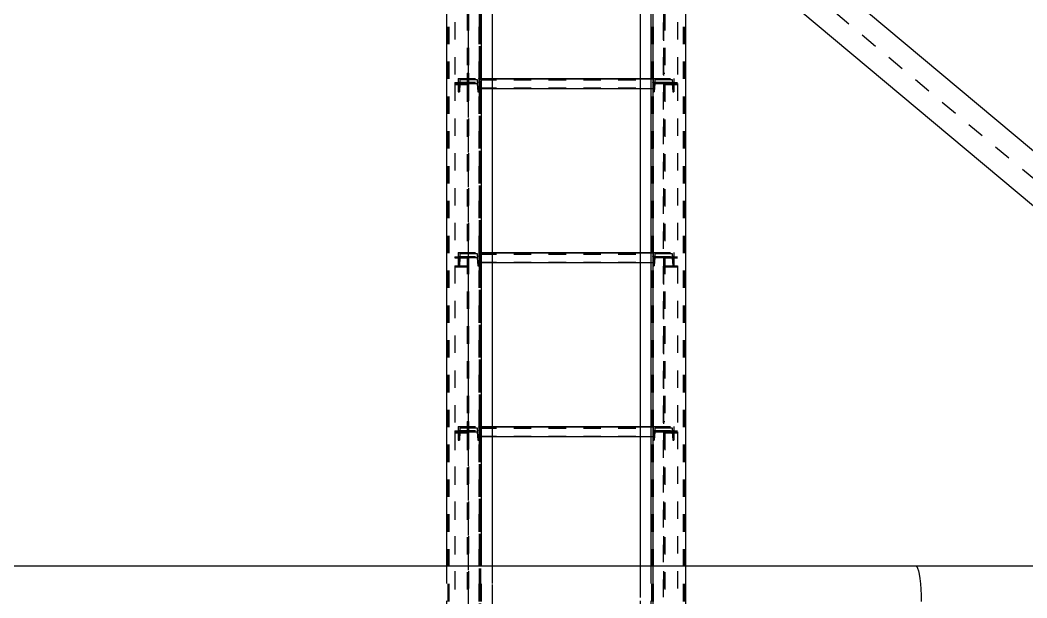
# Model space of a CAD drawing. Header units: millimetres. Extents: x 149919 to 150445, y 136651 to 136866.
# Drawn here: x 150384.83 to 150390.61, y 136743.1 to 136746.41 of the extents above; entities that cross this region are included whole.
import ezdxf

# ---------------------------------------------------------------- set-up
doc = ezdxf.new("R2010")
doc.units = ezdxf.units.MM
doc.header["$LTSCALE"] = 0.25
for name, pattern in [('CENTER', [50.8, 31.75, -6.35, 6.35, -6.35]), ('XKITLINE00', [0]), ('XKITLINE02', [4, 2, -2]), ('XKITLINE03', [6, 3, -1, 1, -1])]:
    doc.linetypes.add(name, pattern=pattern)

# ---------------------------------------------------------------- blocks, each defined once
blk = doc.blocks.new('çatıı')
at = {"color": 1, "linetype": 'XKITLINE03'}
for p, q in [((24559, 9172.74), (24559, 10826.21)), ((24670.99, 9172.74), (24670.99, 10826.21)), ((24565, 10820.27), (24565, 9180.27)), ((24665, 9180.27), (24665, 10820.27)), ((24559, 9567.64), (24559, 9662.27)), ((24670.98, 9662.27), (24670.98, 9567.64)), ((24559, 9468.12), (24559, 9567.64)), ((24565, 9568.36), (24565, 9570.63)), ((24664.97, 9570.39), (24565, 9570.39)), ((24664.97, 9570.63), (24664.97, 9568.36)), ((24670.98, 9567.64), (24670.98, 9468.12)), ((24565, 9468.38), (24565, 9470.65)), ((24664.97, 9470.41), (24565, 9470.41)), ((24664.97, 9470.65), (24664.97, 9468.38)), ((24559, 9367.68), (24559, 9462.31)), ((24670.98, 9462.31), (24670.98, 9367.68)), ((24565, 9368.4), (24565, 9370.67)), ((24664.97, 9370.43), (24565, 9370.43)), ((24664.97, 9370.67), (24664.97, 9368.4)), ((24559, 9268.16), (24559, 9367.68)), ((24670.98, 9367.68), (24670.98, 9268.16))]:
    blk.add_line(p, q, dxfattribs=at)
at = {"color": 116, "linetype": 'XKITLINE02', "true_color": 0x136734}
for p, q in [((24547.15, 10820.27), (24547.15, 9176.54)), ((24547.68, 10820.27), (24547.68, 9176.28)), ((24564.91, 10820.27), (24564.92, 9176.28)), ((24565.45, 10820.27), (24565.45, 9176.54)), ((24566.3, 10820.27), (24566.3, 9240.34)), ((24572.5, 10819.89), (24572.5, 9180.26)), ((24664.15, 10820.25), (24664.15, 9179.9)), ((24664.54, 10820.27), (24664.54, 9176.54)), ((24665, 10820.27), (24665, 9179.87)), ((24665.07, 10820.27), (24665.07, 9176.28)), ((24682.31, 10820.27), (24682.31, 9176.28)), ((24682.84, 10820.27), (24682.84, 9176.54)), ((24683.69, 10820.27), (24683.69, 9201.84)), ((24657.5, 10782.48), (24657.5, 9180.26)), ((24565, 10749.1), (24565, 9179.87)), ((24565.85, 10749.1), (24565.85, 9179.9)), ((24558.2, 9668.2), (24558.2, 9568.23)), ((24559, 9668.2), (24559, 9568.36)), ((24670.98, 9668.2), (24670.98, 9567.64)), ((24671.78, 9668.2), (24671.78, 9568.23)), ((24551, 9662.86), (24551, 9567.64)), ((24678.98, 9662.86), (24678.98, 9567.64)), ((24558.2, 9573.57), (24559, 9573.57)), ((24558.2, 9573.57), (24558.2, 9568.23)), ((24559, 9573.57), (24559, 9567.64)), ((24670.98, 9573.57), (24671.78, 9573.57)), ((24551, 9568.23), (24558.2, 9568.23)), ((24551, 9568.23), (24551, 9567.64)), ((24551, 9567.64), (24551, 9467.55)), ((24551, 9567.64), (24559, 9567.64)), ((24551, 9567.64), (24559, 9567.64)), ((24551, 9567.07), (24558.2, 9567.07)), ((24553, 9570.63), (24553, 9568.36)), ((24553, 9570.63), (24553, 9565.13)), ((24553, 9570.63), (24565, 9570.63)), ((24553, 9568.36), (24553, 9562.86)), ((24553, 9568.36), (24565, 9568.36)), ((24554.06, 9569.93), (24553.68, 9565.13)), ((24554.06, 9567.66), (24553.68, 9562.86)), ((24554.06, 9569.93), (24554.06, 9567.66)), ((24554.06, 9569.93), (24563.93, 9569.93)), ((24554.06, 9567.66), (24563.93, 9567.66)), ((24558.2, 9567.07), (24558.2, 9462.43)), ((24559, 9567.64), (24559, 9462.43)), ((24563.93, 9569.93), (24563.93, 9567.66)), ((24563.93, 9569.93), (24564.32, 9565.13)), ((24563.93, 9567.66), (24564.32, 9562.86)), ((24565, 9570.63), (24565, 9568.36)), ((24565, 9570.63), (24565, 9565.13)), ((24565, 9570.63), (24572.5, 9570.63)), ((24565, 9570.63), (24565, 9564.89)), ((24565, 9570.39), (24572.5, 9570.39)), ((24565, 9569.91), (24664.97, 9569.91)), ((24565, 9569.71), (24664.97, 9569.71)), ((24565, 9568.36), (24565, 9562.86)), ((24657.5, 9570.63), (24664.97, 9570.63)), ((24657.5, 9570.39), (24664.97, 9570.39)), ((24664.97, 9570.63), (24664.97, 9564.89)), ((24664.97, 9570.63), (24664.97, 9565.13)), ((24664.97, 9570.63), (24676.98, 9570.63)), ((24664.97, 9570.63), (24664.97, 9568.36)), ((24664.97, 9568.36), (24664.97, 9562.86)), ((24664.97, 9568.36), (24676.98, 9568.36)), ((24666.04, 9569.93), (24665.66, 9565.13)), ((24666.04, 9567.66), (24665.66, 9562.86)), ((24666.04, 9569.93), (24675.91, 9569.93)), ((24666.04, 9569.93), (24666.04, 9567.66)), ((24666.04, 9567.66), (24675.91, 9567.66)), ((24670.98, 9567.64), (24670.98, 9561.94)), ((24670.98, 9567.64), (24678.98, 9567.64)), ((24670.98, 9567.64), (24670.98, 9462.43)), ((24670.98, 9567.64), (24678.98, 9567.64)), ((24671.78, 9568.23), (24678.98, 9568.23)), ((24671.78, 9567.07), (24671.78, 9561.94)), ((24671.78, 9567.07), (24678.98, 9567.07)), ((24671.78, 9567.07), (24671.78, 9462.43)), ((24675.91, 9569.93), (24676.3, 9565.13)), ((24675.91, 9569.93), (24675.91, 9567.66)), ((24675.91, 9567.66), (24676.3, 9562.86)), ((24676.98, 9570.63), (24676.98, 9565.13)), ((24676.98, 9570.63), (24676.98, 9568.36)), ((24676.98, 9568.36), (24676.98, 9562.86)), ((24678.98, 9567.64), (24678.98, 9567.07)), ((24678.98, 9567.64), (24678.98, 9467.55)), ((24553, 9565.13), (24553, 9562.86)), ((24553, 9565.13), (24553.68, 9565.13)), ((24553, 9562.86), (24553.68, 9562.86)), ((24553.68, 9565.13), (24553.68, 9562.86)), ((24558.2, 9561.94), (24559, 9561.94)), ((24564.32, 9565.13), (24564.32, 9562.86)), ((24564.32, 9565.13), (24565, 9565.13)), ((24564.32, 9562.86), (24565, 9562.86)), ((24565, 9565.13), (24565, 9562.86)), ((24565, 9565.13), (24664.97, 9565.13)), ((24565, 9565.12), (24664.97, 9565.12)), ((24565, 9564.9), (24664.97, 9564.9)), ((24565, 9564.89), (24572.5, 9564.89)), ((24657.5, 9564.89), (24664.97, 9564.89)), ((24664.97, 9565.13), (24665.66, 9565.13)), ((24664.97, 9565.13), (24664.97, 9562.86)), ((24664.97, 9562.86), (24665.66, 9562.86)), ((24665.66, 9565.13), (24665.66, 9562.86)), ((24670.98, 9561.94), (24671.78, 9561.94)), ((24676.3, 9565.13), (24676.98, 9565.13)), ((24676.3, 9565.13), (24676.3, 9562.86)), ((24676.3, 9562.86), (24676.98, 9562.86)), ((24676.98, 9565.13), (24676.98, 9562.86)), ((24553, 9470.65), (24553, 9468.38)), ((24553, 9470.65), (24553, 9465.15)), ((24553, 9470.65), (24565, 9470.65)), ((24553, 9468.38), (24553, 9462.88)), ((24553, 9468.38), (24565, 9468.38)), ((24554.06, 9469.95), (24553.68, 9465.15)), ((24554.06, 9469.95), (24554.06, 9467.68)), ((24554.06, 9469.95), (24563.93, 9469.95)), ((24563.93, 9469.95), (24563.93, 9467.68)), ((24563.93, 9469.95), (24564.32, 9465.15)), ((24565, 9470.65), (24565, 9468.38)), ((24565, 9470.65), (24565, 9465.15)), ((24565, 9470.65), (24572.5, 9470.65)), ((24565, 9470.65), (24565, 9464.91)), ((24565, 9470.41), (24572.5, 9470.41)), ((24565, 9469.93), (24664.97, 9469.93)), ((24565, 9469.73), (24664.97, 9469.73)), ((24565, 9468.38), (24565, 9462.88)), ((24657.5, 9470.65), (24664.97, 9470.65)), ((24657.5, 9470.41), (24664.97, 9470.41)), ((24664.97, 9470.65), (24664.97, 9464.91)), ((24664.97, 9470.65), (24664.97, 9465.15)), ((24664.97, 9470.65), (24676.98, 9470.65)), ((24664.97, 9470.65), (24664.97, 9468.38)), ((24664.97, 9468.38), (24664.97, 9462.88)), ((24664.97, 9468.38), (24676.98, 9468.38)), ((24666.04, 9469.95), (24665.66, 9465.15)), ((24666.04, 9469.95), (24675.91, 9469.95)), ((24666.04, 9469.95), (24666.04, 9467.68)), ((24675.91, 9469.95), (24676.3, 9465.15)), ((24675.91, 9469.95), (24675.91, 9467.68)), ((24676.98, 9470.65), (24676.98, 9465.15)), ((24676.98, 9470.65), (24676.98, 9468.38)), ((24676.98, 9468.38), (24676.98, 9462.88)), ((24551, 9468.12), (24551, 9467.55)), ((24551, 9468.12), (24559, 9468.12)), ((24551, 9467.55), (24558.2, 9467.55)), ((24551, 9462.9), (24551, 9367.68)), ((24551, 9462.9), (24558.2, 9462.9)), ((24553, 9465.15), (24553, 9462.88)), ((24553, 9465.15), (24553.68, 9465.15)), ((24553, 9462.88), (24553.68, 9462.88)), ((24554.06, 9467.68), (24553.68, 9462.88)), ((24553.68, 9465.15), (24553.68, 9462.88)), ((24554.06, 9467.68), (24563.93, 9467.68)), ((24558.2, 9468.25), (24558.2, 9368.27)), ((24558.2, 9468.25), (24559, 9468.25)), ((24558.2, 9467.55), (24558.2, 9462.43)), ((24559, 9468.25), (24559, 9368.4)), ((24559, 9468.12), (24559, 9462.43)), ((24563.93, 9467.68), (24564.32, 9462.88)), ((24564.32, 9465.15), (24564.32, 9462.88)), ((24564.32, 9465.15), (24565, 9465.15)), ((24564.32, 9462.88), (24565, 9462.88)), ((24565, 9465.15), (24565, 9462.88)), ((24565, 9465.15), (24664.97, 9465.15)), ((24565, 9465.14), (24664.97, 9465.14)), ((24565, 9464.92), (24664.97, 9464.92)), ((24565, 9464.91), (24572.5, 9464.91)), ((24657.5, 9464.91), (24664.97, 9464.91)), ((24664.97, 9465.15), (24665.66, 9465.15)), ((24664.97, 9465.15), (24664.97, 9462.88)), ((24664.97, 9462.88), (24665.66, 9462.88)), ((24666.04, 9467.68), (24665.66, 9462.88)), ((24665.66, 9465.15), (24665.66, 9462.88)), ((24666.04, 9467.68), (24675.91, 9467.68)), ((24670.98, 9468.25), (24670.98, 9462.31)), ((24670.98, 9468.25), (24671.78, 9468.25)), ((24670.98, 9468.25), (24670.98, 9367.68)), ((24670.98, 9468.12), (24678.98, 9468.12)), ((24671.78, 9468.25), (24671.78, 9462.9)), ((24671.78, 9468.25), (24671.78, 9368.27)), ((24671.78, 9467.55), (24678.98, 9467.55)), ((24671.78, 9462.9), (24678.98, 9462.9)), ((24675.91, 9467.68), (24676.3, 9462.88)), ((24676.3, 9465.15), (24676.98, 9465.15)), ((24676.3, 9465.15), (24676.3, 9462.88)), ((24676.3, 9462.88), (24676.98, 9462.88)), ((24676.98, 9465.15), (24676.98, 9462.88)), ((24678.98, 9462.9), (24678.98, 9462.31)), ((24678.98, 9462.9), (24678.98, 9367.68)), ((24551, 9462.31), (24559, 9462.31)), ((24558.2, 9462.43), (24559, 9462.43)), ((24670.98, 9462.43), (24671.78, 9462.43)), ((24670.98, 9462.31), (24678.98, 9462.31)), ((24553, 9370.67), (24553, 9368.4)), ((24553, 9370.67), (24553, 9365.17)), ((24553, 9370.67), (24565, 9370.67)), ((24558.2, 9373.61), (24559, 9373.61)), ((24558.2, 9373.61), (24558.2, 9368.27)), ((24559, 9373.61), (24559, 9367.68)), ((24565, 9370.67), (24565, 9368.4)), ((24565, 9370.67), (24565, 9365.17)), ((24565, 9370.67), (24572.5, 9370.67)), ((24565, 9370.67), (24565, 9364.93)), ((24565, 9370.43), (24572.5, 9370.43)), ((24657.5, 9370.67), (24664.97, 9370.67)), ((24657.5, 9370.43), (24664.97, 9370.43)), ((24664.97, 9370.67), (24664.97, 9365.17)), ((24664.97, 9370.67), (24676.98, 9370.67)), ((24664.97, 9370.67), (24664.97, 9368.4)), ((24664.97, 9370.67), (24664.97, 9364.93)), ((24670.98, 9373.61), (24671.78, 9373.61)), ((24676.98, 9370.67), (24676.98, 9365.17)), ((24676.98, 9370.67), (24676.98, 9368.4)), ((24551, 9368.27), (24558.2, 9368.27)), ((24551, 9368.27), (24551, 9367.68)), ((24551, 9367.68), (24559, 9367.68)), ((24551, 9367.68), (24551, 9267.59)), ((24551, 9367.68), (24559, 9367.68)), ((24551, 9367.11), (24551, 9267.59)), ((24551, 9367.11), (24558.2, 9367.11)), ((24553, 9368.4), (24553, 9362.9)), ((24553, 9368.4), (24565, 9368.4)), ((24553, 9365.17), (24553, 9362.9)), ((24553, 9365.17), (24553.68, 9365.17)), ((24554.06, 9369.97), (24553.68, 9365.17)), ((24554.06, 9367.7), (24553.68, 9362.9)), ((24553.68, 9365.17), (24553.68, 9362.9)), ((24554.06, 9369.97), (24554.06, 9367.7)), ((24554.06, 9369.97), (24563.93, 9369.97)), ((24554.06, 9367.7), (24563.93, 9367.7)), ((24558.2, 9367.11), (24558.2, 9262.47)), ((24559, 9367.68), (24559, 9262.47)), ((24563.93, 9369.97), (24563.93, 9367.7)), ((24563.93, 9369.97), (24564.32, 9365.17)), ((24563.93, 9367.7), (24564.32, 9362.9)), ((24564.32, 9365.17), (24564.32, 9362.9)), ((24564.32, 9365.17), (24565, 9365.17)), ((24565, 9369.95), (24664.97, 9369.95)), ((24565, 9369.75), (24664.97, 9369.75)), ((24565, 9368.4), (24565, 9362.9)), ((24565, 9365.17), (24565, 9362.9)), ((24565, 9365.17), (24664.97, 9365.17)), ((24565, 9365.16), (24664.97, 9365.16)), ((24565, 9364.94), (24664.97, 9364.94)), ((24565, 9364.93), (24572.5, 9364.93)), ((24657.5, 9364.93), (24664.97, 9364.93)), ((24664.97, 9368.4), (24664.97, 9362.9)), ((24664.97, 9368.4), (24676.98, 9368.4)), ((24664.97, 9365.17), (24665.66, 9365.17)), ((24664.97, 9365.17), (24664.97, 9362.9)), ((24666.04, 9369.97), (24665.66, 9365.17)), ((24666.04, 9367.7), (24665.66, 9362.9)), ((24665.66, 9365.17), (24665.66, 9362.9)), ((24666.04, 9369.97), (24675.91, 9369.97)), ((24666.04, 9369.97), (24666.04, 9367.7)), ((24666.04, 9367.7), (24675.91, 9367.7)), ((24670.98, 9367.68), (24678.98, 9367.68)), ((24670.98, 9367.68), (24670.98, 9361.99)), ((24670.98, 9367.68), (24678.98, 9367.68)), ((24670.98, 9367.68), (24670.98, 9262.47)), ((24671.78, 9368.27), (24678.98, 9368.27)), ((24671.78, 9367.11), (24671.78, 9361.99)), ((24671.78, 9367.11), (24678.98, 9367.11)), ((24671.78, 9367.11), (24671.78, 9262.47)), ((24675.91, 9369.97), (24676.3, 9365.17)), ((24675.91, 9369.97), (24675.91, 9367.7)), ((24675.91, 9367.7), (24676.3, 9362.9)), ((24676.3, 9365.17), (24676.98, 9365.17)), ((24676.3, 9365.17), (24676.3, 9362.9)), ((24676.98, 9368.4), (24676.98, 9362.9)), ((24676.98, 9365.17), (24676.98, 9362.9)), ((24678.98, 9367.68), (24678.98, 9367.11)), ((24678.98, 9367.68), (24678.98, 9267.59)), ((24553, 9362.9), (24553.68, 9362.9)), ((24558.2, 9361.99), (24559, 9361.99)), ((24564.32, 9362.9), (24565, 9362.9)), ((24664.97, 9362.9), (24665.66, 9362.9)), ((24670.98, 9361.99), (24671.78, 9361.99)), ((24676.3, 9362.9), (24676.98, 9362.9)), ((24546.3, 9290.57), (24546.3, 9227.97)), ((24572.5, 9290.57), (24572.5, 9244.17)), ((24657.5, 9290.57), (24657.5, 9218.07)), ((24663.69, 9290.57), (24663.69, 9214.23)), ((24683.69, 9290.57), (24683.69, 9249.97))]:
    blk.add_line(p, q, dxfattribs=at)
at = {"color": 8, "linetype": 'XKITLINE00'}
for p, q in [((24348.11, 9977.34), (25161.59, 9296.17)), ((24332.78, 9958.5), (25130.45, 9290.57)), ((23581.54, 9290.57), (24815.89, 9290.57)), ((24815.89, 9290.57), (24816.43, 9290.27)), ((24815.89, 9290.57), (25130.67, 9290.57)), ((24815.89, 9290.57), (24816.43, 9290.27)), ((24816.43, 9290.27), (24816.96, 9289.35)), ((24816.43, 9290.27), (24816.97, 9289.35)), ((24816.96, 9289.35), (24817.46, 9287.86)), ((24816.97, 9289.35), (24817.46, 9287.86)), ((24817.46, 9287.86), (24817.91, 9285.83)), ((24817.91, 9285.83), (24818.3, 9283.32)), ((24818.3, 9283.32), (24818.62, 9280.42)), ((24818.62, 9280.42), (24818.85, 9277.22)), ((24818.85, 9277.22), (24818.99, 9273.8)), ((24818.99, 9273.8), (24819.04, 9270.27))]:
    blk.add_line(p, q, dxfattribs=at)
at = {"color": 8, "linetype": 'CENTER'}
blk.add_line((24340.44, 9967.92), (25173.61, 9270.27), dxfattribs=at)
at = {"color": 7, "linetype": 'XKITLINE00'}
for p, q in [((24546.3, 9779.71), (24546.3, 9290.57)), ((24566.3, 9762.96), (24566.3, 9290.57)), ((24572.5, 9757.77), (24572.5, 9290.57)), ((24657.5, 9686.6), (24657.5, 9290.57)), ((24663.69, 9681.41), (24663.69, 9290.57)), ((24683.69, 9664.67), (24683.69, 9290.57)), ((24572.5, 9570.63), (24657.5, 9570.63)), ((24572.5, 9570.39), (24657.5, 9570.39)), ((24572.5, 9564.89), (24657.5, 9564.89)), ((24572.5, 9470.65), (24657.5, 9470.65)), ((24572.5, 9470.41), (24657.5, 9470.41)), ((24572.5, 9464.91), (24657.5, 9464.91)), ((24572.5, 9370.67), (24657.5, 9370.67)), ((24572.5, 9370.43), (24657.5, 9370.43)), ((24572.5, 9364.93), (24657.5, 9364.93))]:
    blk.add_line(p, q, dxfattribs=at)
at = {"color": 1, "linetype": 'XKITLINE00'}
for centre in [(24559, 9567.64), (24559, 9567.64), (24565, 9570.63), (24565, 9570.39), (24565, 9568.36), (24664.97, 9570.63), (24664.97, 9570.39), (24664.97, 9568.36), (24670.98, 9567.64), (24670.98, 9567.64), (24565, 9470.65), (24565, 9470.41), (24565, 9468.38), (24664.97, 9470.41), (24664.97, 9470.65), (24664.97, 9468.38), (24559, 9468.12), (24670.98, 9468.12), (24559, 9462.31), (24670.98, 9462.31), (24565, 9370.67), (24565, 9370.43), (24664.97, 9370.67), (24664.97, 9370.43), (24559, 9367.68), (24559, 9367.68), (24565, 9368.4), (24664.97, 9368.4), (24670.98, 9367.68), (24670.98, 9367.68)]:
    blk.add_circle(centre, 0.05, dxfattribs=at)

msp = doc.modelspace()

# ---------------------------------------------------------------- block references
at = {"xscale": 0.009999943142843078, "yscale": 0.009999943142843078, "zscale": 0.009999943142843078}
msp.add_blockref('çatıı', (150141.8141, 136650.3731), dxfattribs=at)

doc.saveas('drawing.dxf')
